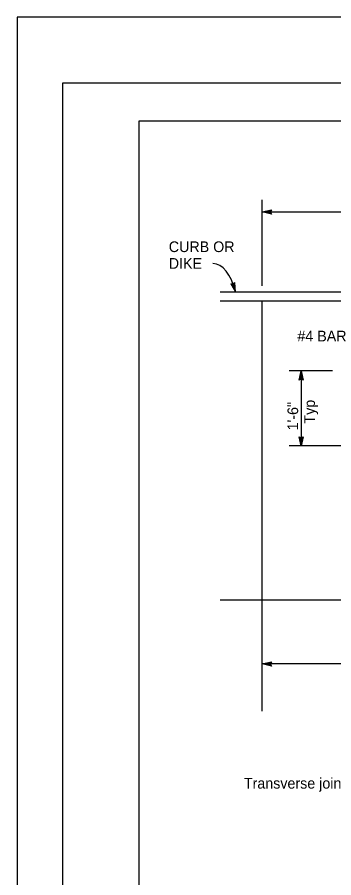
# Model space of a CAD drawing. Extents: x -894 to 866, y -472 to 714.
# Drawn here: x -894 to -686, y 149 to 714 of the extents above; entities that cross this region are included whole.
import ezdxf

# ---------------------------------------------------------------- set-up
doc = ezdxf.new("R2010")
doc.units = 0
for name, color, linetype in [('border_PLOTTING-ELEMENTS', 7, 'Continuous'), ('border_rw_22x34_Cut_Lines', 7, 'Continuous'), ('border_SHEET', 7, 'Continuous'), ('rd_ES', 7, 'Continuous'), ('rd_HMA-DIKE', 7, 'Continuous'), ('rd_PAVEMENT', 7, 'Continuous'), ('rd_PAVEMENT-anno', 7, 'Continuous')]:
    doc.layers.add(name, color=color, linetype=linetype)

msp = doc.modelspace()

# ---------------------------------------------------------------- linework, layer by layer
at = {"layer": 'border_PLOTTING-ELEMENTS'}
for points in [[(-894.04, -472.44), (865.96, -472.44), (865.96, 713.56), (-894.04, 713.56)], [(-864.04, 670.56), (835.96, 670.56), (835.96, -429.44), (-864.04, -429.44)]]:
    msp.add_lwpolyline(points, close=True, dxfattribs=at)
at = {"layer": 'border_rw_22x34_Cut_Lines'}
msp.add_lwpolyline([(-864.04, 670.56), (835.96, 670.56), (835.96, -429.44), (-864.04, -429.44)], close=True, dxfattribs=at)
at = {"layer": 'border_SHEET'}
for p, q in [((-814.04, 645.56), (810.96, 645.56)), ((-814.04, -404.44), (-814.04, 645.56))]:
    msp.add_line(p, q, dxfattribs=at)
at = {"layer": 'rd_ES'}
msp.add_line((-760.82, 527.62), (-359.83, 527.62), dxfattribs=at)
at = {"layer": 'rd_HMA-DIKE'}
msp.add_line((-760.82, 533.44), (-436.55, 533.44), dxfattribs=at)
at = {"layer": 'rd_PAVEMENT'}
for p, q in [((-733.26, 258.41), (-733.26, 527.62)), ((-760.82, 331.43), (-385.35, 331.43))]:
    msp.add_line(p, q, dxfattribs=at)
at = {"layer": 'rd_PAVEMENT-anno'}
for p, q in [((-733.26, 537.37), (-733.26, 593.7)), ((-733.26, 585.83), (-727.26, 587.16)), ((-727.26, 587.16), (-728.06, 585.83)), ((-727.26, 587.16), (-727.26, 587.16)), ((-733.26, 585.83), (-608.39, 585.83)), ((-727.26, 584.49), (-733.26, 585.83)), ((-733.26, 585.83), (-733.26, 585.83)), ((-727.48, 584.84), (-731.88, 585.83)), ((-731.87, 585.83), (-727.49, 586.8)), ((-730.5, 585.83), (-727.67, 586.45)), ((-727.71, 585.2), (-730.5, 585.83)), ((-729.12, 585.83), (-727.91, 586.09)), ((-727.89, 585.55), (-729.12, 585.83)), ((-728.06, 585.83), (-727.26, 584.49)), ((-727.26, 584.49), (-727.26, 584.49)), ((-752.36, 538.42), (-753.87, 538.79)), ((-753.87, 538.79), (-753.87, 538.79)), ((-753.87, 538.79), (-750.84, 533.44)), ((-753.47, 538.69), (-751.25, 534.76)), ((-753.06, 538.57), (-751.65, 536.08)), ((-752.67, 538.5), (-752.05, 537.41)), ((-751.32, 539.57), (-752.36, 538.42)), ((-752.05, 537.41), (-752.15, 538.64)), ((-751.65, 536.08), (-751.87, 538.97)), ((-751.24, 534.77), (-751.59, 539.24)), ((-750.84, 533.44), (-751.32, 539.57)), ((-751.32, 539.57), (-751.32, 539.57)), ((-750.84, 533.44), (-750.84, 533.44)), ((-687.22, 481.54), (-715.55, 481.54)), ((-709.01, 475.54), (-707.68, 481.54)), ((-708.66, 475.75), (-707.68, 480.16)), ((-707.68, 481.54), (-707.68, 432.38)), ((-707.68, 481.54), (-707.68, 481.54)), ((-707.68, 481.54), (-706.35, 475.54)), ((-707.67, 480.15), (-706.7, 475.77)), ((-707.68, 476.34), (-709.01, 475.54)), ((-709.01, 475.54), (-709.01, 475.54)), ((-708.3, 475.99), (-707.68, 478.77)), ((-707.95, 476.16), (-707.68, 477.39)), ((-707.68, 478.77), (-707.05, 475.95)), ((-707.68, 477.39), (-707.41, 476.18)), ((-706.35, 475.54), (-707.68, 476.34)), ((-706.35, 475.54), (-706.35, 475.54)), ((-707.68, 432.38), (-709, 438.38)), ((-709, 438.38), (-709, 438.38)), ((-709, 438.38), (-707.68, 437.58)), ((-707.68, 433.77), (-708.65, 438.14)), ((-707.67, 435.14), (-708.3, 437.97)), ((-707.67, 436.52), (-707.94, 437.73)), ((-707.68, 437.58), (-706.34, 438.38)), ((-706.34, 438.38), (-707.68, 432.38)), ((-706.69, 438.16), (-707.67, 433.76)), ((-707.05, 437.93), (-707.67, 435.14)), ((-707.4, 437.75), (-707.67, 436.52)), ((-706.34, 438.38), (-706.34, 438.38)), ((-661.58, 432.38), (-715.55, 432.38)), ((-707.68, 432.38), (-707.68, 432.38)), ((-733.26, 289.37), (-727.26, 290.7)), ((-412.91, 289.37), (-733.26, 289.37)), ((-727.26, 288.03), (-733.26, 289.37)), ((-733.26, 289.37), (-733.26, 289.37)), ((-727.48, 288.39), (-731.88, 289.37)), ((-731.87, 289.37), (-727.49, 290.34)), ((-730.5, 289.37), (-727.67, 290)), ((-727.71, 288.75), (-730.5, 289.37)), ((-729.12, 289.37), (-727.91, 289.64)), ((-727.89, 289.09), (-729.12, 289.37)), ((-727.26, 290.7), (-728.06, 289.37)), ((-728.06, 289.37), (-727.26, 288.03)), ((-727.26, 290.7), (-727.26, 290.7)), ((-727.26, 288.03), (-727.26, 288.03))]:
    msp.add_line(p, q, dxfattribs=at)
msp.add_ellipse((-770.19, 503.16), major_axis=(-5.41, -48.82), ratio=0.428737, start_param=2.2863, end_param=3.181684, dxfattribs=at)

# ---------------------------------------------------------------- texts
for s, p in [('CURB OR', (-794.57, 559.52)), ('DIKE', (-794.57, 548.58)), ('#4 BAR', (-710.17, 500.94)), ('Transverse joint more than 2\'-0" clear of drainage', (-745.3, 207.62))]:
    msp.add_text(s, height=7, dxfattribs=at).set_placement(p)
for s, p in [('1\'-6"', (-709.68, 442.58)), ('Typ', (-698.68, 447.04))]:
    msp.add_text(s, height=7, rotation=90, dxfattribs=at).set_placement(p)

doc.saveas('drawing.dxf')
